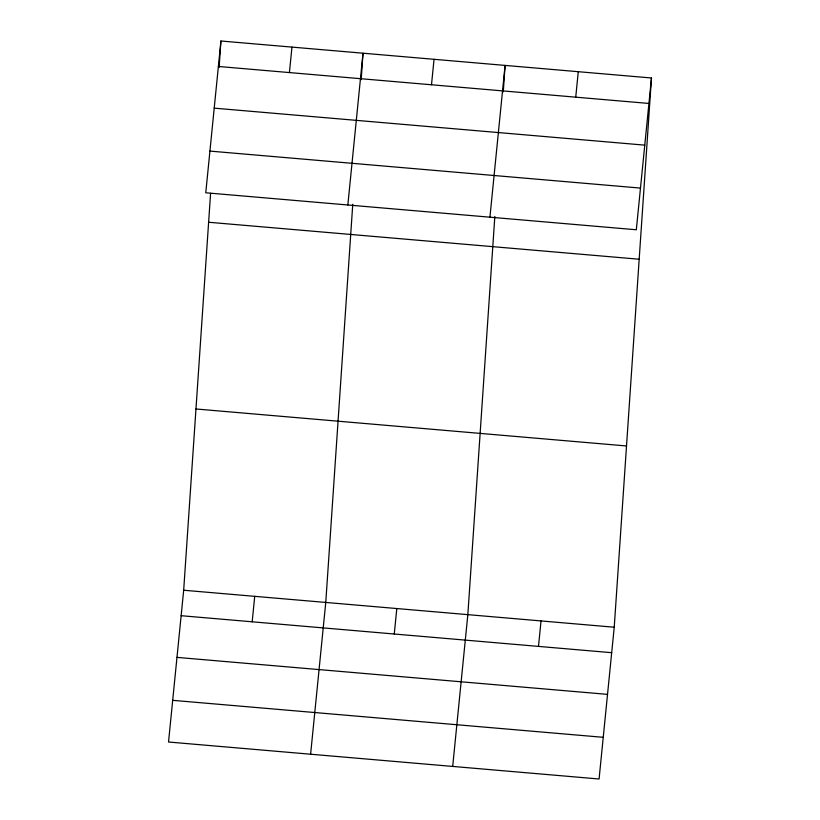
<?xml version="1.0" encoding="UTF-8"?>
<svg xmlns="http://www.w3.org/2000/svg" width="820" height="820" viewBox="0 0 820 820"><rect width="100%" height="100%" fill="white"/><g stroke="black" fill="none" stroke-linecap="round" stroke-linejoin="round"><path stroke-width="1.23" d="M651.47 77.982L636.32 229.764L205.769 192.782L220.918 41L651.47 77.982L614.231 627.218L599.082 779L168.53 742.018L183.68 590.236L210.586 193.294M219.124 67.435L220.918 41M352.764 204.241L325.765 602.433L310.616 754.226M361.21 79.632L363.004 53.208L347.844 204.99M494.839 216.449L467.841 614.641L452.691 766.423M503.285 91.84L505.079 65.405L489.929 217.197M289.419 72.57L291.961 47.099M252.181 621.806L254.723 596.335M431.494 84.778L434.036 59.306M394.266 634.003L396.808 608.543M575.732 97.16L578.274 71.699M538.494 646.396L541.036 620.924M218.376 66.471L648.928 103.453M214.215 108.148L644.766 145.14M209.93 151.095L640.481 188.087M208.628 222.251L639.18 259.233M195.97 408.985L626.521 445.967M183.68 590.236L614.231 627.218M181.138 615.697L611.689 652.689M176.976 657.384L607.528 694.366M172.692 700.331L603.243 737.313"/></g></svg>
